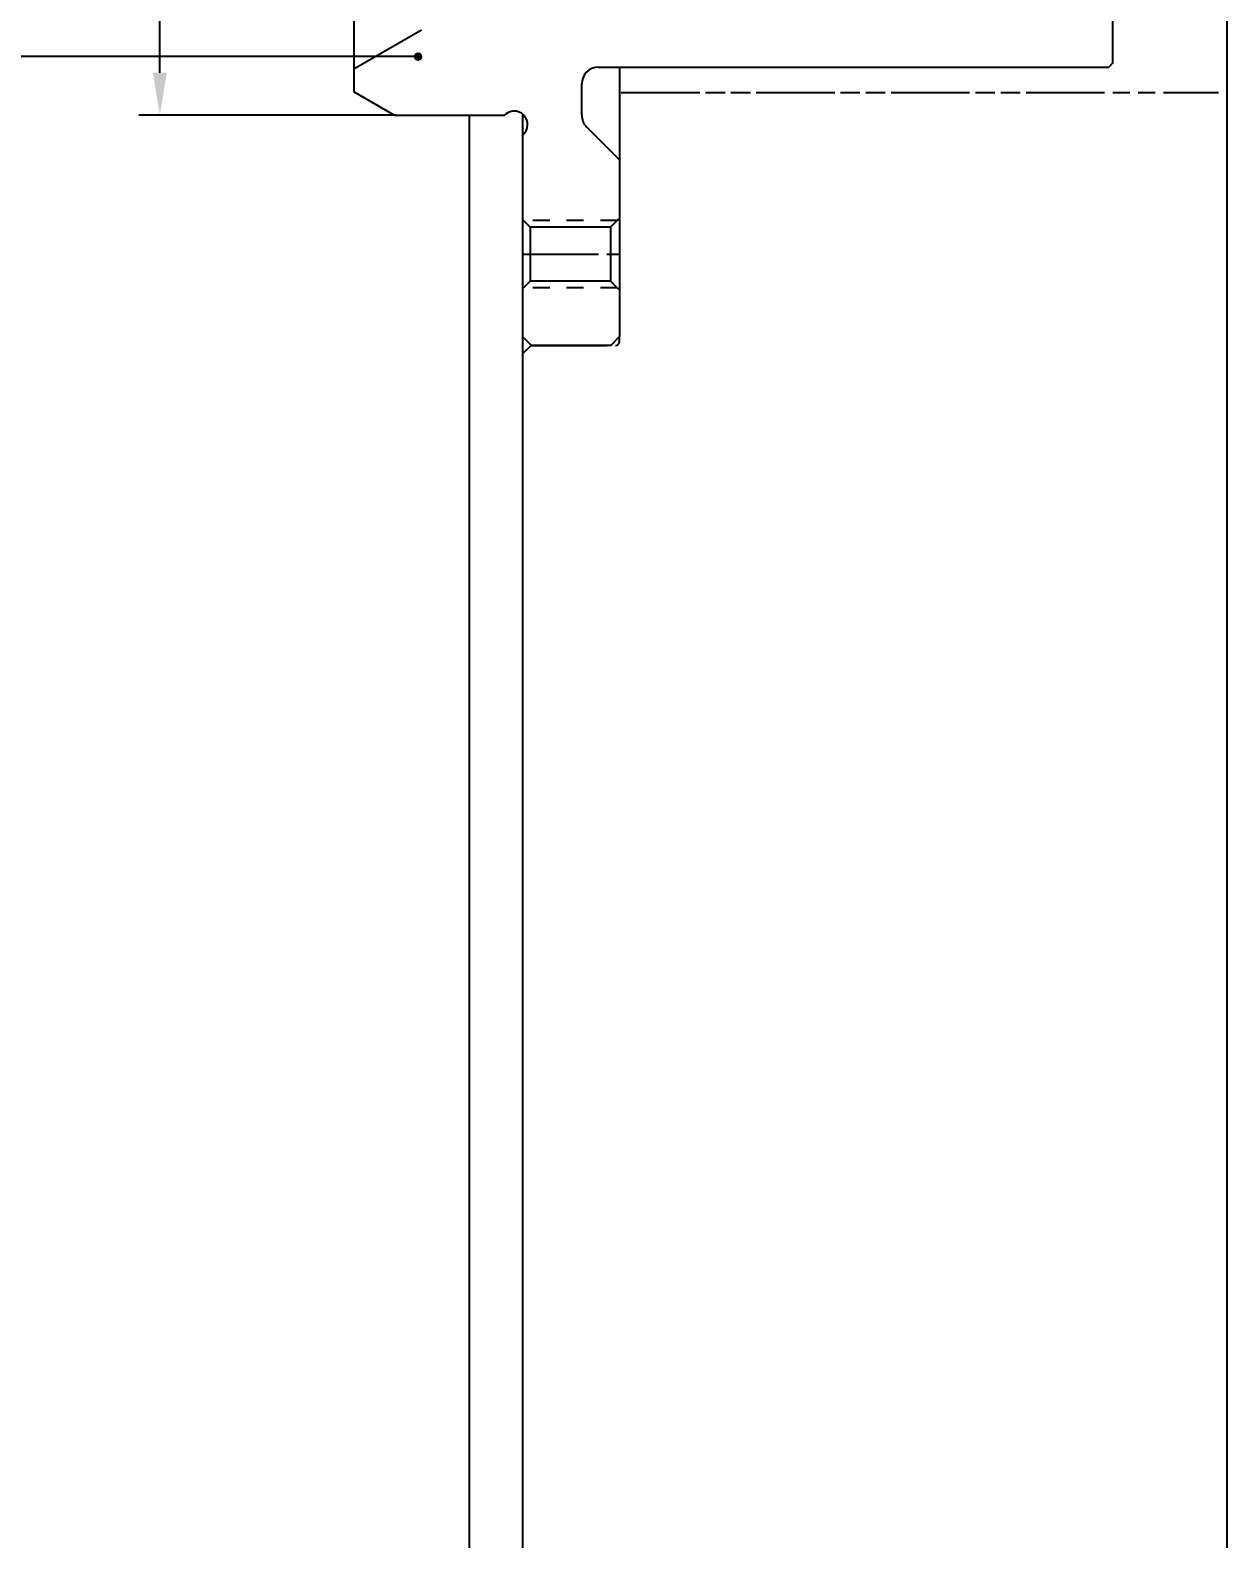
# Model space of a CAD drawing. Extents: x 14103 to 19353, y -3233 to 932.
# Drawn here: x 15419.4 to 15561.3, y -55.4 to 123.5 of the extents above; entities that cross this region are included whole.
import ezdxf

# ---------------------------------------------------------------- set-up
doc = ezdxf.new("R2010")
doc.units = 0
doc.header["$LTSCALE"] = 20
doc.header["$MEASUREMENT"] = 0
doc.linetypes.add('HIDDEN', pattern=[0.2, 0.1, -0.1])
doc.linetypes.add('PHANTOM', pattern=[0.8, 0.45, -0.05, 0.1, -0.05, 0.1, -0.05])
doc.layers.get('DEFPOINTS').update_dxf_attribs({"linetype": 'CONTINUOUS'})
for name, color, linetype in [('1', 7, 'CONTINUOUS'), ('CONTINUOUS', 7, 'CONTINUOUS'), ('MXB', 3, 'CONTINUOUS')]:
    doc.layers.add(name, color=color, linetype=linetype)
doc.styles.add('lxy2', font='txt.shx', dxfattribs={"width": 0.6})
doc.dimstyles.new('10', dxfattribs={"dimtxt": 10, "dimasz": 5, "dimexe": 2.5, "dimexo": 0, "dimgap": 1, "dimtad": 0, "dimdsep": 46, "dimtxsty": 'lxy2', "dimcen": -3, "dimclrd": 113, "dimclre": 113, "dimclrt": 3, "dimazin": 2, "dimtfac": 1, "dimtofl": 0, "dimtmove": 0, "dimatfit": 3, "dimfxl": 1, "dimtolj": 1, "dimtzin": 0, "dimarcsym": 0})
doc.dimstyles.new('4D', dxfattribs={"dimtxt": 4, "dimasz": 2, "dimexe": 1.6, "dimexo": 0, "dimgap": 0.5, "dimtad": 0, "dimdsep": 46, "dimtxsty": 'lxy2', "dimcen": -3, "dimclrd": 1, "dimclre": 1, "dimclrt": 3, "dimadec": 0, "dimazin": 0, "dimtfac": 1, "dimtofl": 0, "dimtmove": 0, "dimatfit": 3, "dimfxl": 1, "dimtolj": 1, "dimtzin": 0, "dimarcsym": 0})

# ---------------------------------------------------------------- blocks, each defined once
blk = doc.blocks.new('*D196')
at = {"layer": '1', "color": 113, "linetype": 'Continuous', "lineweight": -2}
for p, q in [((15462.55, 214.77), (15432.26, 214.77)), ((15434.76, 209.77), (15434.76, 180.59)), ((15434.76, 118.41), (15434.76, 147.59)), ((15462.55, 113.41), (15432.26, 113.41))]:
    blk.add_line(p, q, dxfattribs=at)
at = {"layer": '1', "color": 113, "linetype": 'Continuous'}
for points in [[(15433.93, 209.77), (15435.59, 209.77), (15434.76, 214.77)], [(15433.93, 118.41), (15435.59, 118.41), (15434.76, 113.41)]]:
    blk.add_solid(points, dxfattribs=at)
at = {"layer": 'DEFPOINTS', "color": 0, "linetype": 'Continuous'}
for p in [(15462.55, 214.77), (15434.76, 113.41), (15462.55, 113.41)]:
    blk.add_point(p, dxfattribs=at)
at = {"layer": '1', "color": 3, "linetype": 'Continuous', "insert": (15434.76, 164.09), "char_height": 10, "attachment_point": 5, "rotation": 90, "style": 'lxy2'}
blk.add_mtext('\\A1;%%c101.36', dxfattribs=at)

msp = doc.modelspace()

# ---------------------------------------------------------------- linework, layer by layer
at = {"layer": '1', "color": 2, "linetype": 'Continuous'}
for p, q in [((15457.775, 212.014), (15457.775, 116.167)), ((15547.775, 119.541), (15547.775, 126.09)), ((15465.775, 123.465), (15457.775, 118.846)), ((15486.776, 119.091), (15547.275, 119.09)), ((15489.276, 119.091), (15489.276, 87.14)), ((15547.275, 119.09), (15547.775, 119.59)), ((15484.776, 113.419), (15484.776, 117.091)), ((15462.55, 113.41), (15457.775, 116.167)), ((15462.55, 113.41), (15475.66, 113.41)), ((15477.776, 113.513), (15477.776, 87.14)), ((15489.276, 108.09), (15485.361, 112.004)), ((15478.687, 100.115), (15477.776, 101.027)), ((15488.188, 100.115), (15489.188, 101.115)), ((15478.687, 100.115), (15478.687, 93.715)), ((15488.188, 100.115), (15478.687, 100.115)), ((15488.188, 100.115), (15488.188, 93.715)), ((15477.776, 92.804), (15478.687, 93.715)), ((15488.188, 93.715), (15478.687, 93.715)), ((15489.188, 92.715), (15488.188, 93.715)), ((15477.775, 87.14), (15478.775, 86.14)), ((15478.775, 86.14), (15488.276, 86.14)), ((15488.276, 86.14), (15489.276, 87.14))]:
    msp.add_line(p, q, dxfattribs=at)
at = {"layer": '1', "color": 1, "linetype": 'PHANTOM'}
for p, q in [((15489.476, 116.09), (15542.275, 116.09)), ((15489.775, 116.09), (15560.275, 116.09)), ((15478.775, 86.09), (15477.775, 85.09)), ((15478.775, 86.09), (15488.776, 86.09)), ((15489.276, 86.59), (15489.276, 87.14))]:
    msp.add_line(p, q, dxfattribs=at)
at = {"layer": '1', "color": 2, "linetype": 'HIDDEN'}
for p, q in [((15488.988, 100.915), (15477.776, 100.915)), ((15488.988, 92.915), (15477.776, 92.915))]:
    msp.add_line(p, q, dxfattribs=at)
at = {"layer": '1', "color": 2, "linetype": 'PHANTOM'}
msp.add_line((15477.776, 96.915), (15489.276, 96.915), dxfattribs=at)
at = {"layer": '1', "color": 2, "linetype": 'Continuous'}
for centre, radius, start, end in [((15486.776, 117.091), 2, 89.99979, 179.99975), ((15476.775, 112.28), 1.588, 309.04373, 134.61754), ((15486.776, 113.419), 2, 179.99975, 224.99975)]:
    msp.add_arc(centre, radius, start, end, dxfattribs=at)
at = {"layer": '1', "color": 1, "linetype": 'PHANTOM'}
msp.add_arc((15488.776, 86.59), 0.5, 269.99997, 359.99993, dxfattribs=at)
at = {"layer": 'CONTINUOUS'}
for p, q in [((15561.275, 444.09), (15561.275, -116.085)), ((15471.425, 113.42), (15471.425, -535.91)), ((15477.775, 113.42), (15477.775, -535.91))]:
    msp.add_line(p, q, dxfattribs=at)

# ---------------------------------------------------------------- dimensions: what is measured, and where the dimension line sits
at = {"layer": '1', "color": 4, "linetype": 'Continuous'}
dim = msp.add_linear_dim(base=(15434.762, 113.41), p1=(15462.55, 214.77), p2=(15462.55, 113.41), angle=90, text='%%c<>', dimstyle='10', dxfattribs=at)
dim.commit()
dim.dimension.update_dxf_attribs({"geometry": '*D196', "text_midpoint": (15434.762, 164.09)})

# ---------------------------------------------------------------- leaders
at = {"layer": 'MXB', "color": 1}
msp.add_leader([(15465.377, 120.326), (15398.913, 120.326)], dimstyle='4D', override={"dimasz": 1, "dimldrblk": 'DOT'}, dxfattribs=at)

doc.saveas('drawing.dxf')
